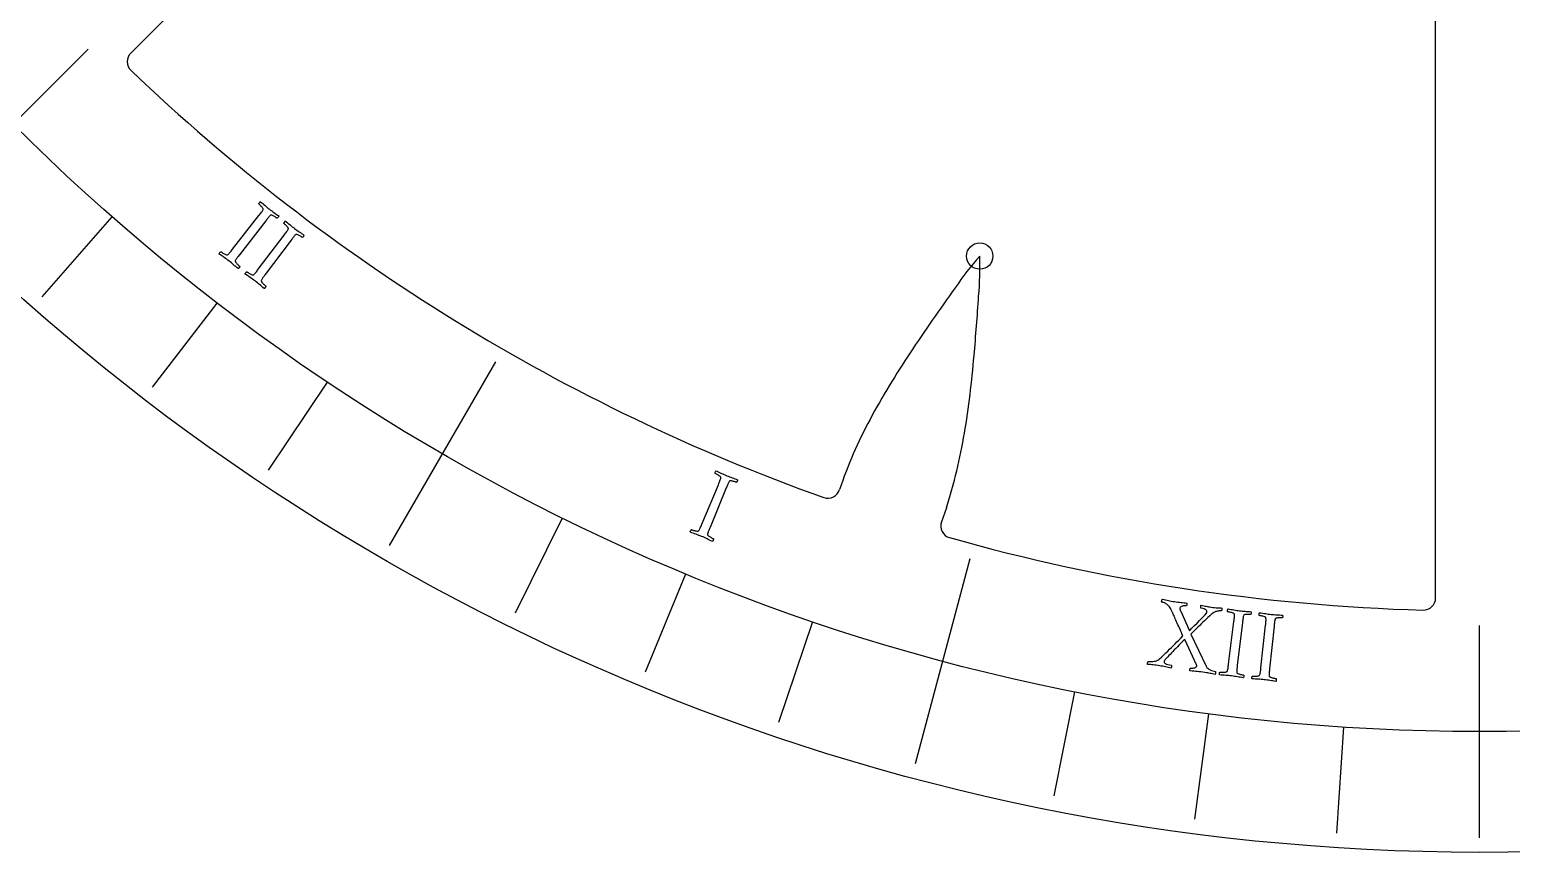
# Model space of a CAD drawing. Header units: millimetres. Extents: x -45 to 45, y -45 to 45.
# Drawn here: x -29.73 to 0.65, y -45 to -28.13 of the extents above; entities that cross this region are included whole.
import ezdxf

# ---------------------------------------------------------------- set-up
doc = ezdxf.new("R2010")
doc.units = ezdxf.units.MM
for name, color, linetype in [('CUT_INNER', 6, 'Continuous'), ('CUT_OUTER', 1, 'Continuous'), ('ENGRAVE', 7, 'Continuous'), ('ENGRAVE_FINE', 8, 'Continuous'), ('TEXT', 5, 'Continuous')]:
    doc.layers.add(name, color=color, linetype=linetype)

msp = doc.modelspace()

# ---------------------------------------------------------------- linework, layer by layer
at = {"layer": 'CUT_INNER'}
for points in [[(-23.3572, -24.3118), (-27.6579, -28.6125)], [(-0.9, -39.7832), (-0.9, -26.6159)], [(-10.9332, -37.9353), (-11.0357, -38.2224)]]:
    msp.add_lwpolyline(points, dxfattribs=at)
for centre, radius, start, end in [((-27.4811, -28.7892), 0.25, 135, 226.23047), ((-0.0029, -0.0047), 40.0445, 226.32945, 250.38339), ((-5.0965, -37.2873), 6.8489, 138.79066, 145.66952), ((-17.0931, -32.995), 6.8477, 354.94856, 1.8398), ((36.4545, -67.2362), 58.0663, 144.388159, 145.191297), ((-61.8087, -30.2519), 51.6452, 354.9349, 356.28518), ((18.0607, -54.4862), 35.6856, 145.14107, 146.43592), ((5.4781, -46.1438), 20.5887, 146.42179, 148.65354), ((-36.7773, -32.4757), 26.5152, 353.20382, 354.9461), ((-0.2939, -42.6291), 13.8308, 148.64957, 151.93978), ((-26.9095, -33.6541), 16.5773, 350.44914, 353.21197), ((-3.3339, -41.0078), 10.3855, 151.94375, 156.28462), ((-22.2228, -34.4426), 11.8248, 346.61421, 350.44921), ((-5.0473, -40.253), 8.5132, 156.29756, 161.56499), ((-19.762, -35.0268), 9.2955, 341.76619, 346.60572), ((-13.3633, -37.4892), 0.2502, 250.50523, 343.34792), ((-10.8002, -38.3065), 0.25, 160.35681, 254.35547), ((-0.0029, -0.0182), 40.0316, 254.25216, 268.34809), ((-1.15, -39.7832), 0.25, 268.41797, 360)]:
    msp.add_arc(centre, radius, start, end, dxfattribs=at)
at = {"layer": 'CUT_OUTER'}
msp.add_circle((0, 0), 45, dxfattribs=at)
at = {"layer": 'ENGRAVE'}
for points in [[(-31.6077, -31.6077), (-28.5318, -28.5318)], [(-22.35, -38.7113), (-20.175, -34.9441)], [(-11.5692, -43.1769), (-10.4433, -38.9751)], [(0, -44.7), (0, -40.35)]]:
    msp.add_lwpolyline(points, dxfattribs=at)
for centre, radius in [((0, 0), 42.525), ((-10.2486, -32.7744), 0.27)]:
    msp.add_circle(centre, radius, dxfattribs=at)
at = {"layer": 'ENGRAVE_FINE'}
for points in [[(-29.4728, -33.6072), (-28.0387, -31.972)], [(-27.2116, -35.4629), (-25.8876, -33.7374)], [(-24.834, -37.1667), (-23.6256, -35.3582)], [(-19.7703, -40.0902), (-18.8083, -38.1395)], [(-17.1059, -41.2974), (-16.2736, -39.288)], [(-14.3683, -42.3278), (-13.6692, -40.2682)], [(-8.7205, -43.8411), (-8.2962, -41.7079)], [(-5.8345, -44.3176), (-5.5506, -42.1612)], [(-2.9235, -44.6043), (-2.7813, -42.434)]]:
    msp.add_lwpolyline(points, dxfattribs=at)
at = {"layer": 'TEXT'}
for points in [[(-24.8155, -31.8133), (-24.792, -31.8314), (-24.7686, -31.8489), (-24.7452, -31.8658), (-24.7219, -31.8821), (-24.6983, -31.8985), (-24.6744, -31.9153), (-24.65, -31.9325), (-24.6251, -31.9503), (-24.6254, -31.9564), (-24.6275, -31.9631), (-24.6315, -31.9703), (-24.6374, -31.978), (-24.644, -31.9852), (-24.6502, -31.9908), (-24.6559, -31.9947), (-24.6611, -31.997), (-24.6671, -31.9926), (-24.6754, -31.9869), (-24.686, -31.98), (-24.6989, -31.9718), (-24.7128, -31.9633), (-24.7265, -31.9554), (-24.7401, -31.9481), (-24.7535, -31.9415), (-24.7659, -31.9364), (-24.7763, -31.9338), (-24.7847, -31.9338), (-24.7912, -31.9363), (-24.8003, -31.9435), (-24.8099, -31.9524), (-24.8199, -31.9629), (-24.8304, -31.9751), (-24.8414, -31.9884), (-24.8527, -32.0024), (-24.8644, -32.0172), (-24.8764, -32.0326), (-24.8784, -32.0351), (-24.8803, -32.0376), (-24.8823, -32.0401), (-24.8842, -32.0426), (-24.8861, -32.0451), (-24.8881, -32.0476), (-24.89, -32.0501), (-24.8919, -32.0526), (-25.4303, -32.7458), (-25.4322, -32.7483), (-25.4342, -32.7508), (-25.4361, -32.7533), (-25.438, -32.7558), (-25.44, -32.7582), (-25.4419, -32.7607), (-25.4438, -32.7632), (-25.4458, -32.7657), (-25.4577, -32.7812), (-25.469, -32.796), (-25.4796, -32.8102), (-25.4895, -32.8237), (-25.4984, -32.8366), (-25.5058, -32.8487), (-25.5119, -32.86), (-25.5165, -32.8707), (-25.5168, -32.877), (-25.5143, -32.8851), (-25.5092, -32.8949), (-25.5013, -32.9064), (-25.4918, -32.9188), (-25.4814, -32.9309), (-25.4701, -32.9428), (-25.4581, -32.9545), (-25.4465, -32.9652), (-25.4369, -32.9739), (-25.429, -32.9807), (-25.4231, -32.9856), (-25.4238, -32.9913), (-25.4261, -32.9978), (-25.4299, -33.0052), (-25.4352, -33.0134), (-25.4412, -33.0211), (-25.4471, -33.0268), (-25.4531, -33.0305), (-25.459, -33.0322), (-25.4828, -33.0114), (-25.506, -32.991), (-25.5288, -32.9711), (-25.5512, -32.9517), (-25.5736, -32.9326), (-25.5965, -32.9135), (-25.62, -32.8945), (-25.644, -32.8755), (-25.6677, -32.8573), (-25.6918, -32.8392), (-25.7164, -32.8212), (-25.7413, -32.8034), (-25.7667, -32.7855), (-25.7923, -32.7676), (-25.8182, -32.7497), (-25.8444, -32.7316), (-25.8442, -32.7254), (-25.842, -32.7187), (-25.838, -32.7116), (-25.832, -32.7039), (-25.8253, -32.6968), (-25.819, -32.6913), (-25.8132, -32.6875), (-25.8079, -32.6854), (-25.8017, -32.69), (-25.7932, -32.6959), (-25.7824, -32.7032), (-25.7693, -32.7118), (-25.7549, -32.7207), (-25.7405, -32.7288), (-25.7259, -32.7361), (-25.7113, -32.7427), (-25.6979, -32.7477), (-25.6872, -32.7502), (-25.6791, -32.7504), (-25.6737, -32.7481), (-25.6624, -32.7397), (-25.6506, -32.7294), (-25.6385, -32.717), (-25.6259, -32.7026), (-25.613, -32.6868), (-25.5997, -32.6704), (-25.586, -32.6532), (-25.5719, -32.6353), (-25.0305, -31.9444), (-25.0165, -31.9264), (-25.003, -31.9089), (-24.99, -31.8917), (-24.9775, -31.875), (-24.9662, -31.8591), (-24.9568, -31.8441), (-24.9494, -31.8301), (-24.9439, -31.8171), (-24.9424, -31.8108), (-24.9441, -31.8029), (-24.9491, -31.7935), (-24.9573, -31.7825), (-24.9674, -31.7709), (-24.978, -31.7593), (-24.9891, -31.7477), (-25.0008, -31.7363), (-25.0119, -31.7258), (-25.0212, -31.7172), (-25.0287, -31.7105), (-25.0344, -31.7057), (-25.0335, -31.7001), (-25.0311, -31.6936), (-25.0272, -31.6863), (-25.0218, -31.6781), (-25.0157, -31.6705), (-25.0097, -31.6649), (-25.0037, -31.6612), (-24.9979, -31.6595), (-24.9745, -31.6794), (-24.9513, -31.6992), (-24.9284, -31.719), (-24.9058, -31.7386), (-24.8833, -31.758), (-24.8608, -31.7769), (-24.8382, -31.7954), (-24.8155, -31.8133)], [(-24.3, -32.2088), (-24.2763, -32.2264), (-24.2525, -32.2435), (-24.2289, -32.2601), (-24.2053, -32.2761), (-24.1815, -32.292), (-24.1573, -32.3084), (-24.1326, -32.3253), (-24.1075, -32.3426), (-24.1076, -32.3487), (-24.1097, -32.3554), (-24.1136, -32.3627), (-24.1193, -32.3706), (-24.1258, -32.3779), (-24.1319, -32.3835), (-24.1375, -32.3875), (-24.1427, -32.3899), (-24.1488, -32.3856), (-24.1572, -32.3801), (-24.1679, -32.3733), (-24.1809, -32.3653), (-24.1949, -32.357), (-24.2088, -32.3494), (-24.2225, -32.3423), (-24.236, -32.3359), (-24.2485, -32.331), (-24.2589, -32.3286), (-24.2673, -32.3287), (-24.2738, -32.3313), (-24.2828, -32.3387), (-24.2922, -32.3477), (-24.3021, -32.3584), (-24.3124, -32.3707), (-24.3231, -32.3842), (-24.3342, -32.3984), (-24.3456, -32.4134), (-24.3575, -32.429), (-24.3593, -32.4315), (-24.3612, -32.434), (-24.3631, -32.4366), (-24.365, -32.4391), (-24.3669, -32.4416), (-24.3688, -32.4441), (-24.3707, -32.4467), (-24.3726, -32.4492), (-24.8997, -33.151), (-24.9016, -33.1535), (-24.9035, -33.156), (-24.9054, -33.1586), (-24.9073, -33.1611), (-24.9092, -33.1636), (-24.9111, -33.1661), (-24.913, -33.1687), (-24.9149, -33.1712), (-24.9266, -33.1869), (-24.9376, -33.2019), (-24.948, -33.2162), (-24.9577, -33.2299), (-24.9664, -33.2429), (-24.9736, -33.2551), (-24.9795, -33.2666), (-24.984, -33.2773), (-24.9841, -33.2836), (-24.9815, -33.2916), (-24.9762, -33.3014), (-24.9682, -33.3128), (-24.9584, -33.3249), (-24.9478, -33.3369), (-24.9364, -33.3487), (-24.9242, -33.3602), (-24.9125, -33.3707), (-24.9026, -33.3792), (-24.8947, -33.3859), (-24.8886, -33.3906), (-24.8893, -33.3963), (-24.8915, -33.4029), (-24.8952, -33.4104), (-24.9003, -33.4187), (-24.9062, -33.4265), (-24.9121, -33.4323), (-24.918, -33.4361), (-24.9239, -33.4379), (-24.9479, -33.4174), (-24.9715, -33.3974), (-24.9947, -33.3779), (-25.0173, -33.3588), (-25.04, -33.3401), (-25.0632, -33.3214), (-25.087, -33.3027), (-25.1113, -33.2841), (-25.1353, -33.2663), (-25.1597, -33.2486), (-25.1845, -33.231), (-25.2098, -33.2136), (-25.2355, -33.1962), (-25.2614, -33.1787), (-25.2876, -33.1611), (-25.314, -33.1435), (-25.3139, -33.1373), (-25.3119, -33.1306), (-25.3079, -33.1233), (-25.3021, -33.1156), (-25.2955, -33.1084), (-25.2893, -33.1028), (-25.2836, -33.0989), (-25.2783, -33.0967), (-25.272, -33.1012), (-25.2634, -33.107), (-25.2525, -33.1141), (-25.2392, -33.1225), (-25.2247, -33.1311), (-25.2101, -33.139), (-25.1955, -33.1461), (-25.1807, -33.1524), (-25.1673, -33.1572), (-25.1565, -33.1596), (-25.1485, -33.1596), (-25.1431, -33.1572), (-25.1319, -33.1487), (-25.1203, -33.1382), (-25.1084, -33.1256), (-25.0961, -33.111), (-25.0834, -33.095), (-25.0703, -33.0783), (-25.0569, -33.0609), (-25.0431, -33.0428), (-24.5129, -32.3433), (-24.4992, -32.3251), (-24.486, -32.3073), (-24.4732, -32.29), (-24.461, -32.2731), (-24.45, -32.2569), (-24.4408, -32.2418), (-24.4336, -32.2277), (-24.4283, -32.2146), (-24.427, -32.2083), (-24.4288, -32.2004), (-24.434, -32.1911), (-24.4423, -32.1803), (-24.4526, -32.1687), (-24.4634, -32.1573), (-24.4747, -32.146), (-24.4866, -32.1347), (-24.4978, -32.1244), (-24.5072, -32.116), (-24.5148, -32.1094), (-24.5206, -32.1047), (-24.5198, -32.0991), (-24.5175, -32.0925), (-24.5137, -32.0852), (-24.5085, -32.0769), (-24.5025, -32.0692), (-24.4966, -32.0635), (-24.4907, -32.0597), (-24.4849, -32.0579), (-24.4611, -32.0774), (-24.4377, -32.0968), (-24.4145, -32.1162), (-24.3916, -32.1355), (-24.3688, -32.1546), (-24.3459, -32.1731), (-24.323, -32.1912), (-24.3, -32.2088)], [(-15.4364, -37.2775), (-15.409, -37.2887), (-15.3817, -37.2993), (-15.3547, -37.3093), (-15.3278, -37.3189), (-15.3008, -37.3283), (-15.2732, -37.3381), (-15.2451, -37.3483), (-15.2164, -37.3588), (-15.215, -37.3647), (-15.2153, -37.3717), (-15.2173, -37.3797), (-15.2209, -37.3888), (-15.2253, -37.3975), (-15.2298, -37.4045), (-15.2342, -37.4098), (-15.2387, -37.4133), (-15.2456, -37.4107), (-15.2552, -37.4075), (-15.2672, -37.4036), (-15.2818, -37.3992), (-15.2975, -37.3947), (-15.3128, -37.3907), (-15.3278, -37.3873), (-15.3425, -37.3845), (-15.3558, -37.3829), (-15.3665, -37.3832), (-15.3746, -37.3854), (-15.3802, -37.3895), (-15.3871, -37.3989), (-15.3939, -37.41), (-15.4008, -37.4229), (-15.4077, -37.4374), (-15.4147, -37.4531), (-15.4218, -37.4697), (-15.4292, -37.487), (-15.4367, -37.5051), (-15.4379, -37.508), (-15.4391, -37.511), (-15.4403, -37.5139), (-15.4415, -37.5168), (-15.4427, -37.5197), (-15.4439, -37.5226), (-15.4451, -37.5255), (-15.4463, -37.5285), (-15.7804, -38.3401), (-15.7816, -38.343), (-15.7828, -38.346), (-15.784, -38.3489), (-15.7852, -38.3518), (-15.7864, -38.3547), (-15.7876, -38.3576), (-15.7888, -38.3606), (-15.79, -38.3635), (-15.7974, -38.3816), (-15.8043, -38.3989), (-15.8107, -38.4154), (-15.8167, -38.431), (-15.8218, -38.4458), (-15.8258, -38.4594), (-15.8286, -38.472), (-15.8302, -38.4835), (-15.8287, -38.4897), (-15.8242, -38.4968), (-15.8166, -38.5049), (-15.806, -38.5139), (-15.7935, -38.5232), (-15.7803, -38.5322), (-15.7663, -38.5407), (-15.7515, -38.5487), (-15.7376, -38.5559), (-15.7259, -38.5618), (-15.7165, -38.5662), (-15.7095, -38.5693), (-15.7087, -38.575), (-15.7092, -38.5819), (-15.7108, -38.5901), (-15.7137, -38.5994), (-15.7174, -38.6084), (-15.7217, -38.6155), (-15.7264, -38.6206), (-15.7317, -38.6239), (-15.7602, -38.6101), (-15.788, -38.5966), (-15.8153, -38.5836), (-15.842, -38.5708), (-15.8687, -38.5584), (-15.8959, -38.5461), (-15.9236, -38.534), (-15.9518, -38.5221), (-15.9795, -38.5109), (-16.0075, -38.4999), (-16.036, -38.4891), (-16.0648, -38.4785), (-16.094, -38.4681), (-16.1235, -38.4577), (-16.1532, -38.4473), (-16.1833, -38.4369), (-16.1847, -38.4308), (-16.1844, -38.4238), (-16.1824, -38.4158), (-16.1787, -38.4068), (-16.1741, -38.3982), (-16.1696, -38.3913), (-16.165, -38.386), (-16.1604, -38.3825), (-16.1533, -38.3854), (-16.1435, -38.3888), (-16.1311, -38.3929), (-16.1162, -38.3977), (-16.1, -38.4025), (-16.0839, -38.4064), (-16.0679, -38.4096), (-16.052, -38.412), (-16.0378, -38.4133), (-16.0268, -38.4129), (-16.019, -38.4109), (-16.0144, -38.4072), (-16.0057, -38.3962), (-15.9971, -38.3831), (-15.9887, -38.3679), (-15.9805, -38.3507), (-15.9722, -38.332), (-15.9637, -38.3126), (-15.9551, -38.2924), (-15.9463, -38.2714), (-15.6087, -37.4612), (-15.6, -37.4401), (-15.5916, -37.4196), (-15.5837, -37.3996), (-15.5761, -37.3802), (-15.5694, -37.3618), (-15.5644, -37.3449), (-15.561, -37.3294), (-15.5591, -37.3154), (-15.5594, -37.3089), (-15.5632, -37.3018), (-15.5705, -37.294), (-15.5813, -37.2856), (-15.5941, -37.2771), (-15.6074, -37.2687), (-15.6212, -37.2606), (-15.6356, -37.2526), (-15.649, -37.2455), (-15.6603, -37.2397), (-15.6693, -37.2353), (-15.6761, -37.2322), (-15.6767, -37.2265), (-15.6761, -37.2196), (-15.6743, -37.2115), (-15.6713, -37.2022), (-15.6674, -37.1933), (-15.6631, -37.1862), (-15.6584, -37.1811), (-15.6532, -37.1779), (-15.6253, -37.1908), (-15.5977, -37.2037), (-15.5704, -37.2167), (-15.5434, -37.2296), (-15.5165, -37.2423), (-15.4897, -37.2545), (-15.463, -37.2663), (-15.4364, -37.2775)], [(-6.2553, -39.8593), (-6.2195, -39.8648), (-6.1851, -39.8695), (-6.1522, -39.8736), (-6.1207, -39.877), (-6.0901, -39.8802), (-6.0598, -39.8834), (-6.0298, -39.8867), (-6, -39.8901), (-5.999, -39.8955), (-5.9989, -39.903), (-5.9995, -39.9125), (-6.001, -39.924), (-6.0031, -39.9348), (-6.0058, -39.9424), (-6.0091, -39.9467), (-6.0129, -39.9477), (-6.0209, -39.9468), (-6.0309, -39.9463), (-6.0427, -39.9462), (-6.0564, -39.9465), (-6.0709, -39.9475), (-6.085, -39.9496), (-6.0988, -39.9528), (-6.1122, -39.9571), (-6.124, -39.9631), (-6.1331, -39.9712), (-6.1394, -39.9815), (-6.1428, -39.994), (-6.1432, -40.0065), (-6.1408, -40.0214), (-6.1356, -40.0386), (-6.1276, -40.058), (-5.9501, -40.455), (-5.8965, -40.401), (-5.8442, -40.3487), (-5.7934, -40.2979), (-5.7439, -40.2488), (-5.6985, -40.2031), (-5.6596, -40.1625), (-5.6272, -40.127), (-5.6014, -40.0968), (-5.5979, -40.0919), (-5.5951, -40.087), (-5.5929, -40.082), (-5.5913, -40.0769), (-5.5902, -40.0723), (-5.5894, -40.0687), (-5.5888, -40.0661), (-5.5885, -40.0645), (-5.589, -40.0568), (-5.5925, -40.0481), (-5.5989, -40.0384), (-5.6084, -40.0278), (-5.6231, -40.0173), (-5.6456, -40.0082), (-5.6758, -40.0003), (-5.7138, -39.9937), (-5.7162, -39.9909), (-5.7175, -39.9855), (-5.7179, -39.9774), (-5.7172, -39.9667), (-5.7158, -39.9555), (-5.714, -39.9461), (-5.7118, -39.9385), (-5.7092, -39.9327), (-5.6808, -39.9388), (-5.654, -39.9445), (-5.6289, -39.9499), (-5.6054, -39.9549), (-5.5821, -39.9595), (-5.5576, -39.9639), (-5.5319, -39.9681), (-5.505, -39.972), (-5.4678, -39.9768), (-5.4336, -39.9807), (-5.4024, -39.9836), (-5.3741, -39.9856), (-5.3485, -39.987), (-5.3252, -39.9884), (-5.3043, -39.9897), (-5.2856, -39.991), (-5.2845, -39.9962), (-5.2838, -40.0029), (-5.2838, -40.0111), (-5.2844, -40.0209), (-5.2859, -40.0306), (-5.2886, -40.0389), (-5.2925, -40.0457), (-5.2977, -40.051), (-5.3033, -40.0505), (-5.3119, -40.0504), (-5.3236, -40.0505), (-5.3382, -40.0509), (-5.3549, -40.0521), (-5.3725, -40.0548), (-5.3911, -40.0589), (-5.4107, -40.0645), (-5.4305, -40.072), (-5.4497, -40.0818), (-5.4683, -40.0939), (-5.4864, -40.1084), (-5.5292, -40.1487), (-5.5692, -40.1862), (-5.6065, -40.2209), (-5.6409, -40.2527), (-5.6738, -40.2833), (-5.7064, -40.3142), (-5.7386, -40.3454), (-5.7706, -40.3768), (-5.8038, -40.4099), (-5.8399, -40.4461), (-5.8789, -40.4852), (-5.9207, -40.5274), (-5.6057, -41.184), (-5.5918, -41.2066), (-5.5735, -41.2266), (-5.5509, -41.244), (-5.5238, -41.2588), (-5.4951, -41.271), (-5.4673, -41.2807), (-5.4406, -41.2878), (-5.4148, -41.2924), (-5.4128, -41.2978), (-5.4119, -41.3049), (-5.4122, -41.3138), (-5.4137, -41.3244), (-5.4156, -41.3346), (-5.4174, -41.3424), (-5.419, -41.3479), (-5.4204, -41.3511), (-5.4496, -41.3452), (-5.4768, -41.3397), (-5.5018, -41.3345), (-5.5248, -41.3298), (-5.5479, -41.3253), (-5.5734, -41.3209), (-5.6013, -41.3165), (-5.6317, -41.3122), (-5.6735, -41.3067), (-5.7126, -41.3019), (-5.749, -41.2978), (-5.7826, -41.2945), (-5.8163, -41.2915), (-5.8528, -41.2881), (-5.8921, -41.2844), (-5.9341, -41.2805), (-5.937, -41.2747), (-5.9386, -41.2671), (-5.9388, -41.2575), (-5.9377, -41.2459), (-5.9356, -41.2351), (-5.9329, -41.2275), (-5.9296, -41.2232), (-5.9257, -41.2221), (-5.9184, -41.2228), (-5.9089, -41.223), (-5.8974, -41.2226), (-5.8838, -41.2218), (-5.8694, -41.2202), (-5.8551, -41.2176), (-5.8412, -41.2141), (-5.8275, -41.2096), (-5.8155, -41.204), (-5.8065, -41.1974), (-5.8006, -41.1897), (-5.7977, -41.1808), (-5.7976, -41.1785), (-5.7978, -41.1758), (-5.7984, -41.1726), (-5.7993, -41.1689), (-5.8004, -41.1652), (-5.8018, -41.1619), (-5.8033, -41.159), (-5.805, -41.1564), (-6.046, -40.6323), (-6.0739, -40.6599), (-6.103, -40.689), (-6.1332, -40.7196), (-6.1647, -40.7518), (-6.1965, -40.7846), (-6.228, -40.817), (-6.2591, -40.849), (-6.2897, -40.8807), (-6.3191, -40.9113), (-6.3464, -40.9401), (-6.3715, -40.9671), (-6.3946, -40.9923), (-6.4148, -41.0147), (-6.4315, -41.0334), (-6.4447, -41.0483), (-6.4544, -41.0596), (-6.4559, -41.0617), (-6.4578, -41.0644), (-6.46, -41.0675), (-6.4626, -41.0711), (-6.4651, -41.0751), (-6.4671, -41.0794), (-6.4687, -41.0841), (-6.4697, -41.0891), (-6.469, -41.0986), (-6.4637, -41.1085), (-6.4538, -41.1186), (-6.4395, -41.129), (-6.4196, -41.1391), (-6.3931, -41.1483), (-6.36, -41.1564), (-6.3203, -41.1635), (-6.3183, -41.169), (-6.3172, -41.1762), (-6.317, -41.1852), (-6.3178, -41.1958), (-6.3191, -41.2061), (-6.3208, -41.214), (-6.3228, -41.2194), (-6.3251, -41.2224), (-6.3532, -41.216), (-6.3817, -41.2097), (-6.4104, -41.2034), (-6.4394, -41.1972), (-6.4685, -41.1913), (-6.4973, -41.1857), (-6.5259, -41.1806), (-6.5544, -41.1759), (-6.5928, -41.17), (-6.6284, -41.1648), (-6.6612, -41.1605), (-6.6912, -41.1571), (-6.7201, -41.154), (-6.7494, -41.151), (-6.7794, -41.148), (-6.8098, -41.1451), (-6.8105, -41.1389), (-6.81, -41.1315), (-6.8084, -41.1227), (-6.8056, -41.1127), (-6.8024, -41.1032), (-6.7998, -41.0958), (-6.7977, -41.0906), (-6.796, -41.0876), (-6.7896, -41.0882), (-6.7787, -41.0886), (-6.7634, -41.0888), (-6.7435, -41.0888), (-6.721, -41.088), (-6.6973, -41.0857), (-6.6727, -41.082), (-6.647, -41.0768), (-6.6221, -41.0697), (-6.5995, -41.0602), (-6.5794, -41.0483), (-6.5618, -41.034), (-6.5163, -40.9912), (-6.473, -40.9501), (-6.4319, -40.9108), (-6.3931, -40.8732), (-6.3554, -40.8364), (-6.3179, -40.7994), (-6.2806, -40.7623), (-6.2434, -40.7249), (-6.2055, -40.6867), (-6.166, -40.647), (-6.1249, -40.6058), (-6.0822, -40.5631), (-6.0915, -40.5414), (-6.102, -40.5173), (-6.1139, -40.4907), (-6.1271, -40.4616), (-6.141, -40.4309), (-6.1551, -40.3996), (-6.1693, -40.3675), (-6.1836, -40.3348), (-6.1978, -40.3023), (-6.2116, -40.2709), (-6.2251, -40.2406), (-6.2381, -40.2114), (-6.2504, -40.1841), (-6.2615, -40.1593), (-6.2714, -40.1371), (-6.2801, -40.1175), (-6.2872, -40.1015), (-6.2923, -40.09), (-6.2953, -40.0832), (-6.2963, -40.0809), (-6.3084, -40.0527), (-6.3206, -40.0275), (-6.3328, -40.0052), (-6.3451, -39.9858), (-6.3581, -39.9682), (-6.3727, -39.951), (-6.3888, -39.9345), (-6.4064, -39.9185), (-6.4188, -39.9086), (-6.4323, -39.8997), (-6.4469, -39.8918), (-6.4625, -39.8849), (-6.4778, -39.8792), (-6.4913, -39.8746), (-6.5031, -39.8713), (-6.5131, -39.8692), (-6.5164, -39.8671), (-6.5182, -39.862), (-6.5185, -39.8539), (-6.5172, -39.843), (-6.5148, -39.8316), (-6.5117, -39.8225), (-6.508, -39.8157), (-6.5036, -39.811), (-6.4686, -39.8179), (-6.4363, -39.8244), (-6.4066, -39.8306), (-6.3797, -39.8364), (-6.3527, -39.8421), (-6.3229, -39.8479), (-6.2905, -39.8536), (-6.2553, -39.8593)], [(-4.9197, -40.0461), (-4.8902, -40.0495), (-4.8611, -40.0525), (-4.8324, -40.055), (-4.804, -40.057), (-4.7754, -40.0589), (-4.7462, -40.061), (-4.7164, -40.0632), (-4.686, -40.0657), (-4.683, -40.0711), (-4.6814, -40.0779), (-4.6812, -40.0861), (-4.6822, -40.0958), (-4.6842, -40.1054), (-4.6866, -40.1133), (-4.6895, -40.1196), (-4.6928, -40.1242), (-4.7002, -40.1235), (-4.7103, -40.123), (-4.7229, -40.1225), (-4.7382, -40.1221), (-4.7545, -40.1219), (-4.7703, -40.1222), (-4.7857, -40.123), (-4.8006, -40.1242), (-4.8138, -40.1262), (-4.824, -40.1293), (-4.8313, -40.1336), (-4.8356, -40.1391), (-4.8397, -40.15), (-4.8433, -40.1625), (-4.8466, -40.1767), (-4.8493, -40.1925), (-4.8518, -40.2096), (-4.8543, -40.2274), (-4.8567, -40.2461), (-4.8592, -40.2655), (-4.8595, -40.2687), (-4.8599, -40.2718), (-4.8603, -40.2749), (-4.8607, -40.2781), (-4.861, -40.2812), (-4.8614, -40.2843), (-4.8618, -40.2875), (-4.8622, -40.2906), (-4.9673, -41.162), (-4.9677, -41.1651), (-4.9681, -41.1683), (-4.9685, -41.1714), (-4.9689, -41.1746), (-4.9692, -41.1777), (-4.9696, -41.1808), (-4.97, -41.184), (-4.9704, -41.1871), (-4.9726, -41.2065), (-4.9747, -41.225), (-4.9765, -41.2426), (-4.978, -41.2593), (-4.979, -41.2749), (-4.9792, -41.2891), (-4.9786, -41.302), (-4.9771, -41.3135), (-4.974, -41.319), (-4.9677, -41.3247), (-4.9583, -41.3305), (-4.9456, -41.3363), (-4.9311, -41.342), (-4.9159, -41.347), (-4.9002, -41.3515), (-4.8838, -41.3553), (-4.8684, -41.3586), (-4.8556, -41.361), (-4.8454, -41.3628), (-4.8378, -41.3639), (-4.8356, -41.3692), (-4.8341, -41.376), (-4.8336, -41.3843), (-4.8338, -41.3941), (-4.835, -41.4037), (-4.8372, -41.4117), (-4.8404, -41.4179), (-4.8447, -41.4225), (-4.8757, -41.4168), (-4.9062, -41.4113), (-4.936, -41.4059), (-4.9651, -41.4008), (-4.9942, -41.3959), (-5.0236, -41.3913), (-5.0536, -41.3871), (-5.0839, -41.3832), (-5.1136, -41.3797), (-5.1436, -41.3766), (-5.1739, -41.3738), (-5.2045, -41.3714), (-5.2354, -41.3691), (-5.2666, -41.367), (-5.298, -41.3649), (-5.3298, -41.3628), (-5.3328, -41.3574), (-5.3344, -41.3506), (-5.3346, -41.3423), (-5.3334, -41.3327), (-5.3313, -41.3231), (-5.3287, -41.3152), (-5.3257, -41.309), (-5.3222, -41.3044), (-5.3146, -41.3052), (-5.3043, -41.3059), (-5.2912, -41.3066), (-5.2755, -41.3072), (-5.2587, -41.3074), (-5.2421, -41.307), (-5.2258, -41.3058), (-5.2099, -41.3039), (-5.1959, -41.3013), (-5.1854, -41.2979), (-5.1784, -41.2939), (-5.1749, -41.2892), (-5.1695, -41.2762), (-5.1647, -41.2613), (-5.1607, -41.2444), (-5.1573, -41.2256), (-5.1543, -41.2054), (-5.1514, -41.1845), (-5.1485, -41.1627), (-5.1456, -41.1401), (-5.0366, -40.2692), (-5.0339, -40.2465), (-5.0313, -40.2245), (-5.029, -40.2031), (-5.0268, -40.1824), (-5.0254, -40.1629), (-5.025, -40.1452), (-5.0258, -40.1294), (-5.0278, -40.1154), (-5.0298, -40.1092), (-5.0354, -40.1033), (-5.0445, -40.0978), (-5.0571, -40.0927), (-5.0717, -40.0878), (-5.0868, -40.0833), (-5.1023, -40.0792), (-5.1182, -40.0754), (-5.1331, -40.0721), (-5.1455, -40.0695), (-5.1554, -40.0676), (-5.1627, -40.0665), (-5.1648, -40.0611), (-5.1661, -40.0544), (-5.1665, -40.0461), (-5.1661, -40.0363), (-5.1648, -40.0267), (-5.1625, -40.0187), (-5.1593, -40.0125), (-5.1552, -40.008), (-5.1249, -40.013), (-5.0948, -40.0181), (-5.0651, -40.0233), (-5.0356, -40.0285), (-5.0063, -40.0336), (-4.9772, -40.0382), (-4.9483, -40.0424), (-4.9197, -40.0461)], [(-4.2742, -40.1202), (-4.2447, -40.1231), (-4.2156, -40.1256), (-4.1868, -40.1276), (-4.1584, -40.1292), (-4.1298, -40.1306), (-4.1006, -40.1322), (-4.0707, -40.134), (-4.0402, -40.1359), (-4.0372, -40.1413), (-4.0355, -40.148), (-4.0351, -40.1563), (-4.036, -40.166), (-4.0378, -40.1756), (-4.0401, -40.1835), (-4.0429, -40.1899), (-4.0461, -40.1946), (-4.0536, -40.194), (-4.0636, -40.1936), (-4.0763, -40.1933), (-4.0915, -40.1932), (-4.1078, -40.1933), (-4.1237, -40.1938), (-4.139, -40.1948), (-4.1539, -40.1963), (-4.1671, -40.1985), (-4.1773, -40.2018), (-4.1845, -40.2062), (-4.1887, -40.2117), (-4.1926, -40.2227), (-4.196, -40.2353), (-4.199, -40.2495), (-4.2015, -40.2654), (-4.2038, -40.2825), (-4.206, -40.3004), (-4.2081, -40.3191), (-4.2102, -40.3386), (-4.2105, -40.3417), (-4.2109, -40.3448), (-4.2112, -40.348), (-4.2115, -40.3511), (-4.2118, -40.3543), (-4.2122, -40.3574), (-4.2125, -40.3605), (-4.2128, -40.3637), (-4.3039, -41.2367), (-4.3043, -41.2398), (-4.3046, -41.2429), (-4.3049, -41.2461), (-4.3052, -41.2492), (-4.3056, -41.2524), (-4.3059, -41.2555), (-4.3062, -41.2586), (-4.3066, -41.2618), (-4.3085, -41.2812), (-4.3102, -41.2998), (-4.3118, -41.3174), (-4.313, -41.3341), (-4.3138, -41.3497), (-4.3138, -41.3639), (-4.3129, -41.3768), (-4.3112, -41.3883), (-4.3081, -41.3938), (-4.3017, -41.3993), (-4.2922, -41.4049), (-4.2794, -41.4106), (-4.2648, -41.416), (-4.2496, -41.4208), (-4.2337, -41.425), (-4.2173, -41.4286), (-4.2019, -41.4316), (-4.189, -41.4339), (-4.1788, -41.4355), (-4.1712, -41.4365), (-4.1688, -41.4417), (-4.1673, -41.4485), (-4.1666, -41.4568), (-4.1667, -41.4665), (-4.1678, -41.4762), (-4.1698, -41.4842), (-4.1729, -41.4905), (-4.1771, -41.4951), (-4.2082, -41.4899), (-4.2388, -41.4849), (-4.2686, -41.48), (-4.2979, -41.4754), (-4.327, -41.4709), (-4.3565, -41.4669), (-4.3865, -41.4631), (-4.4169, -41.4597), (-4.4467, -41.4567), (-4.4767, -41.4541), (-4.507, -41.4518), (-4.5377, -41.4498), (-4.5686, -41.4481), (-4.5998, -41.4464), (-4.6313, -41.4448), (-4.6631, -41.4433), (-4.6662, -41.4379), (-4.6679, -41.4311), (-4.6682, -41.4229), (-4.6672, -41.4132), (-4.6652, -41.4036), (-4.6628, -41.3957), (-4.6599, -41.3894), (-4.6565, -41.3847), (-4.6488, -41.3854), (-4.6385, -41.386), (-4.6255, -41.3864), (-4.6097, -41.3868), (-4.5929, -41.3867), (-4.5763, -41.386), (-4.5601, -41.3846), (-4.5442, -41.3824), (-4.5302, -41.3796), (-4.5197, -41.3761), (-4.5128, -41.3719), (-4.5094, -41.3671), (-4.5042, -41.3541), (-4.4997, -41.3391), (-4.4959, -41.3222), (-4.4929, -41.3033), (-4.4902, -41.2831), (-4.4876, -41.2621), (-4.485, -41.2402), (-4.4825, -41.2176), (-4.3876, -40.3451), (-4.3852, -40.3224), (-4.383, -40.3003), (-4.381, -40.2789), (-4.3792, -40.2581), (-4.378, -40.2386), (-4.378, -40.2209), (-4.3791, -40.2051), (-4.3812, -40.1912), (-4.3833, -40.185), (-4.389, -40.1792), (-4.3982, -40.1739), (-4.4109, -40.1689), (-4.4256, -40.1643), (-4.4407, -40.16), (-4.4563, -40.1561), (-4.4723, -40.1526), (-4.4872, -40.1495), (-4.4996, -40.1471), (-4.5095, -40.1454), (-4.5169, -40.1444), (-4.5191, -40.1391), (-4.5205, -40.1323), (-4.5211, -40.1241), (-4.5208, -40.1143), (-4.5196, -40.1046), (-4.5175, -40.0967), (-4.5144, -40.0904), (-4.5103, -40.0858), (-4.48, -40.0904), (-4.4498, -40.095), (-4.42, -40.0997), (-4.3904, -40.1044), (-4.361, -40.109), (-4.3319, -40.1132), (-4.3029, -40.1169), (-4.2742, -40.1202)]]:
    msp.add_lwpolyline(points, close=True, dxfattribs=at)

doc.saveas('drawing.dxf')
